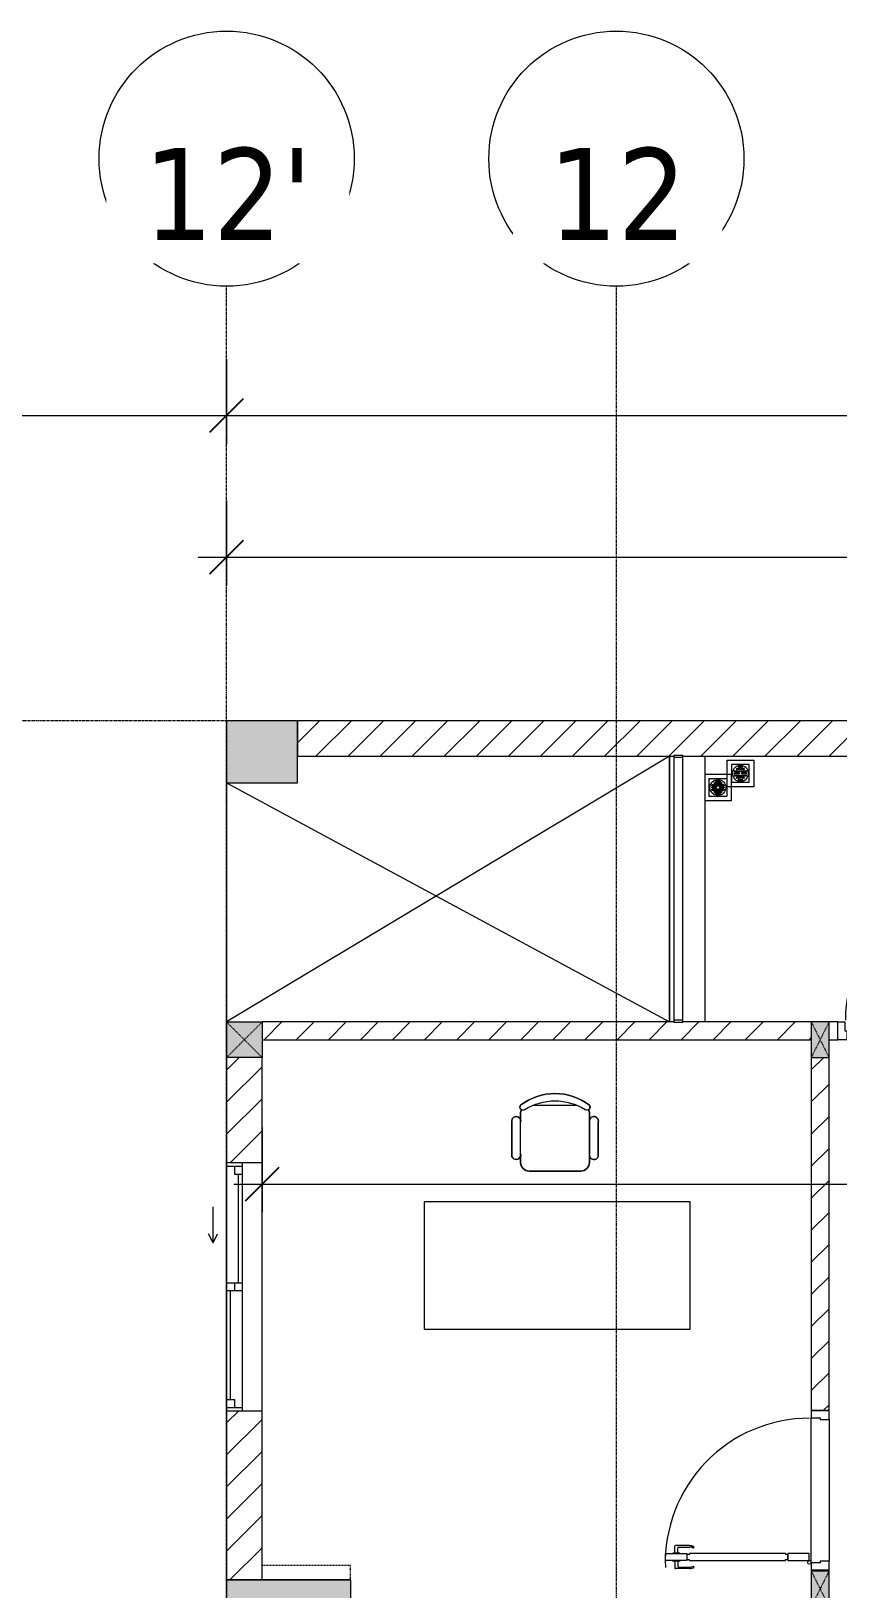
# Model space of a CAD drawing. Header units: millimetres. Extents: x 1591 to 240306, y -15958 to 82755.
# Drawn here: x 115850 to 120404, y 73337 to 82130 of the extents above; entities that cross this region are included whole.
import ezdxf

# ---------------------------------------------------------------- set-up
doc = ezdxf.new("R2010")
doc.units = ezdxf.units.MM
for name, pattern in [('Dash', [6, 3, -3]), ('Dash 1_8_', [6.35, 3.175, -3.175]), ('Grid Line', [22.225, 12.7, -3.175, 3.175, -3.175])]:
    doc.linetypes.add(name, pattern=pattern)
for name, color, linetype, lineweight in [('0-1', 7, 'Continuous', 5), ('A-ANNO-DIMS', 211, 'Continuous', 9), ('A-ANNO-DIMS-160', 211, 'Continuous', 9), ('A-AREA', 32, 'Dash 1_8_', 9), ('A-DETL-GENF-1', 9, 'Continuous', 9), ('A-DETL-THIN-2', 151, 'Continuous', 9), ('A-DOOR-1', 254, 'Continuous', 9), ('A-DOOR-2', 9, 'Continuous', 9), ('A-FLOR-1', 250, 'Continuous', 9), ('A-FLOR-2', 9, 'Continuous', 9), ('A-FLOR-HRAL-1', 254, 'Continuous', 9), ('A-FLOR-HRAL-2', 9, 'Continuous', 9), ('A-GLAZ', 151, 'Continuous', 9), ('A-WALL-1', 253, 'Continuous', 18), ('A-WALL-2', 9, 'Continuous', 9), ('A-WALL-3', 113, 'Continuous', 18), ('A-WALL-PATT-1', 10, 'Continuous', 9), ('A-WALL-PATT-2', 111, 'Continuous', 9), ('G-IMPT-3', 8, 'Continuous', 9), ('I-FURN', 30, 'Continuous', 9), ('I-FURN-1', 254, 'Continuous', 9), ('M-EQPM', 50, 'Continuous', 9), ('M-EQPM-1', 254, 'Continuous', 9), ('S-COLS', 52, 'Continuous', 9), ('S-COLS-1', 52, 'Continuous', 5), ('S-COLS-2', 7, 'Continuous', 18), ('S-COLS-3', 254, 'Continuous', 9), ('S-COLS-4', 253, 'Continuous', 18), ('S-COLS-5', 52, 'Continuous', 18), ('S-COLS-HDLN', 52, 'Dash', 9), ('S-COLS-HDLN-1', 9, 'Dash', 9), ('S-GRID-1', 1, 'Grid Line', 9), ('S-GRID-IDEN', 1, 'Continuous', 9)]:
    doc.layers.add(name, color=color, linetype=linetype, lineweight=lineweight)
doc.styles.add('Tahoma_B', font='tahomabd_0.ttf', dxfattribs={"height": 520})
doc.styles.add('UTM Avo', font='UTM Avo.ttf', dxfattribs={"width": 0.9, "height": 400})
doc.dimstyles.new('1_Dim_chi_tiet_2_5', dxfattribs={"dimscale": 304.8, "dimtxt": 399.720379, "dimasz": 0.629921, "dimexe": 0.524934, "dimexo": 0.0625, "dimgap": 0.052493, "dimtad": 1, "dimdec": 0, "dimrnd": 5, "dimzin": 0, "dimdsep": 46, "dimtxsty": 'UTM Avo', "dimblk1": 'OBLIQUE', "dimblk2": 'OBLIQUE', "dimsah": 1, "dimcen": 0.09, "dimdle": 0.524934, "dimazin": 0, "dimtfac": 1, "dimtdec": 4, "dimtix": 1, "dimtmove": 0, "dimatfit": 3, "dimfxl": 1.049869, "dimfxlon": 1, "dimtvp": 1, "dimtolj": 1, "dimtzin": 0, "dimarcsym": 2})
doc.dimstyles.new('1_Dim_chi_tiet_2_5_1', dxfattribs={"dimscale": 304.8, "dimtxt": 399.720379, "dimasz": 0.629921, "dimexe": 0.524934, "dimexo": 0.0625, "dimgap": 0.052493, "dimtad": 1, "dimdec": 0, "dimrnd": 5, "dimzin": 0, "dimdsep": 46, "dimtxsty": 'UTM Avo', "dimblk1": 'OBLIQUE', "dimblk2": 'OBLIQUE', "dimsah": 1, "dimcen": 0.09, "dimdle": 0.524934, "dimazin": 0, "dimtfac": 1, "dimtdec": 4, "dimtix": 1, "dimtmove": 0, "dimatfit": 3, "dimfxl": 1.049869, "dimfxlon": 1, "dimtvp": 1, "dimtolj": 1, "dimtzin": 0, "dimarcsym": 2})
pattern_1 = [(45, (0, 0), (-90.50967, 90.50967), [])]
pattern_2 = [(45, (11001.35, 0), (-90.50967, 90.50967), [])]

# ---------------------------------------------------------------- blocks, each defined once
blk = doc.blocks.new('NCV_TKTC_KET CAU_rvt-1-TKCS_MB TẦNG 3-4')
at = {"layer": 'S-COLS-1'}
for points in [[(106352.6, 77886.9), (106352.6, 78236.9), (105952.6, 78236.9), (105952.6, 77886.9), (106087.4, 77886.9)], [(106652.6, 73036.9), (106652.6, 73386.9), (105952.6, 73386.9), (105952.6, 73036.9), (105977.6, 73036.9), (105977.6, 73041.9), (106027.6, 73041.9), (106027.6, 73036.9), (106087.4, 73036.9)]]:
    blk.add_hatch(color=256, dxfattribs=at).paths.add_polyline_path(points)
at = {"layer": 'A-FLOR-1'}
for p, q in [((108452.4, 78036.9), (108452.4, 76536.9)), ((105952.4, 76536.9), (105952.4, 69961.9))]:
    blk.add_line(p, q, dxfattribs=at)
at = {"layer": 'S-COLS-2'}
for p, q in [((106352.6, 78236.9), (105952.6, 78236.9)), ((105952.6, 78236.9), (105952.6, 77886.9)), ((106352.6, 77886.9), (106352.6, 78236.9)), ((105952.6, 77886.9), (106352.6, 77886.9)), ((106652.6, 73386.9), (105952.6, 73386.9)), ((105952.6, 73386.9), (105952.6, 73036.9)), ((106652.6, 73036.9), (106652.6, 73386.9))]:
    blk.add_line(p, q, dxfattribs=at)
blk = doc.blocks.new('DOOR_CW_01 CANH MO-PANEL KINH - DIW_01-900x2200-CỬA GỖ VÂN LAMINATE-553393-TKCS_MB TẦNG 3-4')
at = {"layer": 'A-DETL-GENF-1'}
for p, q in [((-442, 737), (-442, 816.5)), ((-399, 820.5), (-438, 820.5)), ((-434, 799.5), (-434, 737)), ((-399, 803.5), (-430, 803.5)), ((-399, 831.8), (-397, 831.8)), ((-399, 792.2), (-399, 831.8)), ((-397, 792.2), (-399, 792.2)), ((-397, 872), (-357, 872)), ((-397, 752), (-397, 872)), ((-397, 792.2), (-397, 831.8)), ((-357, 872), (-357, 752)), ((-357, 792.2), (-357, 831.8)), ((-355, 831.8), (-357, 831.8)), ((-357, 792.2), (-355, 792.2)), ((-355, 792.2), (-355, 831.8)), ((-355, 820.5), (-316, 820.5)), ((-355, 803.5), (-324, 803.5)), ((-320, 799.5), (-320, 737)), ((-312, 737), (-312, 816.5)), ((-433.9, 711.2), (-427.3, 715.8)), ((-357, 752), (-397, 752)), ((-397, 738), (-391, 738)), ((-397, 738), (-397, 196)), ((-363, 752), (-391, 752)), ((-391, 752), (-391, 738)), ((-363, 738), (-363, 752)), ((-357, 738), (-363, 738)), ((-357, 196), (-357, 738)), ((-320.1, 711.2), (-326.7, 715.8)), ((-397, 196), (-391, 196)), ((-357, 182), (-397, 182)), ((-397, 182), (-397, 62)), ((-391, 196), (-391, 182)), ((-391, 182), (-363, 182)), ((-357, 196), (-363, 196)), ((-363, 182), (-363, 196)), ((-357, 62), (-357, 182)), ((-397, 62), (-357, 62))]:
    blk.add_line(p, q, dxfattribs=at)
blk.add_circle((-407, 60), 10, dxfattribs=at)
for centre, radius, start, end in [((-438, 816.5), 4, 90, 180), ((-407, 60), 814, 360, 92), ((-430, 799.5), 4, 90, 180), ((-324, 799.5), 4, 360, 90), ((-316, 816.5), 4, 0, 90), ((-397, 737), 45, 180, 215), ((-397, 737), 37, 180, 215), ((-357, 737), 37, 325, 0), ((-357, 737), 45, 325, 0)]:
    blk.add_arc(centre, radius, start, end, dxfattribs=at)
at = {"layer": 'A-DOOR-2'}
for p, q in [((-410, 50), (-450, 50)), ((-450, 50), (-450, -50)), ((-410, 0), (-410, 50)), ((-400, 0), (-410, 0)), ((-407, 50), (-382, 50)), ((-400, -50), (-400, 0)), ((410, 0), (400, 0)), ((400, 0), (400, -50)), ((450, 50), (410, 50)), ((410, 50), (410, 0)), ((450, -50), (450, 50)), ((-450, -50), (-400, -50)), ((400, -50), (450, -50))]:
    blk.add_line(p, q, dxfattribs=at)
blk = doc.blocks.new('BAN LV A - BAN LV A_dwg_ban hoc2-348006-TKCS_MB TẦNG 3-4')
at = {"layer": 'I-FURN'}
for p, q in [((-243, 354.4), (-243, 162)), ((-194.4, 388.8), (-194.4, 113.4)), ((145.8, 437.4), (-145.8, 437.4)), ((194.4, 113.4), (194.4, 388.8)), ((243.7, 162), (243.7, 354.4)), ((194.4, 351.4), (194.4, 150.8)), ((-120.5, 64.8), (120.5, 64.8))]:
    blk.add_line(p, q, dxfattribs=at)
at = {"layer": 'I-FURN', "flags": 128}
blk.add_lwpolyline([(-737.8, 610.5), (-737.8, 1330.5), (-154.9, 1330.5), (762.2, 1330.5), (762.2, 610.5)], close=True, dxfattribs=at)
at = {"layer": 'I-FURN'}
for centre, radius, start, end in [((-218.7, 347.3), 25.3, 343.7398, 163.7398), ((-145.8, 388.8), 48.6, 90, 180), ((145.8, 388.8), 48.6, 360, 90), ((219.4, 347.3), 25.3, 16.2602, 170.70537), ((-218.7, 154.9), 25.3, 163.7398, 16.2602), ((-180.2, 75.4), 17.8, 57.97259, 216.69006), ((-145.8, 113.4), 48.6, 180, 207.58444), ((0, 359.3), 318.2, 237.57575, 302.42425), ((180.2, 75.4), 17.8, 323.30994, 122.02741), ((145.8, 113.4), 48.6, 332.41556, 0), ((219.4, 154.9), 25.3, 189.29463, 16.2602), ((0, 324), 324, 233.1301, 306.8699)]:
    blk.add_arc(centre, radius, start, end, dxfattribs=at)
blk = doc.blocks.new('BAN LV A - BAN LV A_dwg-348005-TKCS_MB TẦNG 3-4')
at = {"extrusion": (0, 0, -1), "zscale": -1, "rotation": 180}
blk.add_blockref('BAN LV A - BAN LV A_dwg_ban hoc2-348006-TKCS_MB TẦNG 3-4', (-729, 1383.7), dxfattribs=at)
blk = doc.blocks.new('BAN LV A - BAN LV A-348231-TKCS_MB TẦNG 3-4')
at = {"layer": 'I-FURN-1'}
for p, q in [((534.6, 1270.3), (534.6, 1235.9)), ((923.4, 1232.9), (923.4, 1270.3)), ((486, 1221.7), (486, 1029.3)), ((972.7, 1029.3), (972.7, 1221.7)), ((534.6, 1029.3), (534.6, 994.9)), ((923.4, 994.9), (923.4, 1032.3)), ((583.2, 946.3), (874.8, 946.3)), ((1491.2, 773.2), (-8.8, 773.2)), ((-8.8, 773.2), (-8.8, 53.2)), ((1491.2, 53.2), (1491.2, 773.2)), ((-8.8, 53.2), (1491.2, 53.2))]:
    blk.add_line(p, q, dxfattribs=at)
for centre, radius, start, end in [((729, 1059.7), 324, 53.1301, 126.8699), ((510.3, 1228.8), 25.3, 16.2602, 196.2602), ((548.9, 1308.3), 17.8, 143.30994, 240.59603), ((583.2, 1270.3), 48.6, 152.41556, 180), ((909.2, 1308.3), 17.8, 299.40397, 36.69006), ((874.8, 1270.3), 48.6, 360, 27.58444), ((948.4, 1228.8), 25.3, 343.7398, 170.70537), ((510.3, 1036.4), 25.3, 196.2602, 343.7398), ((583.2, 994.9), 48.6, 180, 270), ((874.8, 994.9), 48.6, 270, 360), ((948.4, 1036.4), 25.3, 189.29463, 343.7398)]:
    blk.add_arc(centre, radius, start, end, dxfattribs=at)
blk.add_blockref('BAN LV A - BAN LV A_dwg-348005-TKCS_MB TẦNG 3-4', (0, 0))
blk = doc.blocks.new('THU NUOC - THU NUOC-455054-TKCS_MB TẦNG 3-4')
at = {"layer": 'M-EQPM-1'}
for p, q in [((-66.3, -70.6), (-66.3, 79.4)), ((-66.3, 79.4), (83.7, 79.4)), ((58.7, 54.4), (-41.3, 54.4)), ((-41.3, 54.4), (-41.3, -45.6)), ((-23.3, 19.6), (40.9, 19.6)), ((40.9, 13.6), (-23.3, 13.6)), ((-23.3, 7.2), (0.7, 7.2)), ((0.7, 1.2), (-23.3, 1.2)), ((-11, 32.1), (28.5, 32.1)), ((28.5, 26.1), (-11, 26.1)), ((-1.1, 44.5), (18.5, 44.5)), ((18.5, 38.5), (-1.1, 38.5)), ((0.7, 7.2), (0.7, 1.2)), ((16.7, 1.2), (16.7, 7.2)), ((16.7, 7.2), (40.9, 7.2)), ((40.9, 1.2), (16.7, 1.2)), ((58.7, -45.6), (58.7, 54.4)), ((83.7, 79.4), (83.7, -70.6)), ((83.7, -70.6), (-66.3, -70.6)), ((-41.3, -45.6), (58.7, -45.6)), ((-23.3, -4.8), (40.9, -4.8)), ((40.9, -10.8), (-23.3, -10.8)), ((-11, -17.3), (28.5, -17.3)), ((28.5, -23.3), (-11, -23.3)), ((-1.1, -29.6), (18.5, -29.6)), ((18.5, -35.6), (-1.1, -35.6))]:
    blk.add_line(p, q, dxfattribs=at)
for centre, radius, start, end in [((8.7, 4.4), 45, 0, 180), ((8.7, 4.4), 45, 360, 180), ((8.7, 4.4), 45, 180, 0), ((8.7, 4.4), 45, 180, 360), ((-23.3, 16.6), 3, 90, 270), ((-23.3, 4.2), 3, 90, 270), ((-11, 29.1), 3, 90, 270), ((-1.1, 41.5), 3, 90, 270), ((18.5, 41.5), 3, 270, 90), ((28.5, 29.1), 3, 270, 90), ((40.9, 16.6), 3, 270, 90), ((40.9, 4.2), 3, 270, 90), ((-23.3, -7.8), 3, 90, 270), ((-11, -20.3), 3, 90, 270), ((-1.1, -32.6), 3, 90, 270), ((18.5, -32.6), 3, 270, 90), ((28.5, -20.3), 3, 270, 90), ((40.9, -7.8), 3, 270, 90)]:
    blk.add_arc(centre, radius, start, end, dxfattribs=at)
blk = doc.blocks.new('Railing - 50 x 10mm-901205-TKCS_MB TẦNG 3-4')
at = {"layer": 'A-FLOR-HRAL-2'}
for p, q in [((25, 5), (-25, 5)), ((-25, 5), (-25, -5)), ((25, -5), (25, 5)), ((-25, -5), (25, -5))]:
    blk.add_line(p, q, dxfattribs=at)
blk = doc.blocks.new('Railing - Railing-942463-TKCS_MB TẦNG 3-4')
at = {"layer": 'A-FLOR-HRAL-2'}
for p, q in [((85569.1, 68771.2), (85569.1, 67285.8)), ((85619.1, 67285.8), (85619.1, 68771.2))]:
    blk.add_line(p, q, dxfattribs=at)
for p in [(85594.1, 68776.2), (85594.1, 67280.8)]:
    blk.add_blockref('Railing - 50 x 10mm-901205-TKCS_MB TẦNG 3-4', p)
blk = doc.blocks.new('G1_SOF - BO TRU - 100x200-745959-TKCS_MB TẦNG 3-4')
at = {"layer": 'S-COLS'}
blk.add_hatch(color=256, dxfattribs=at).paths.add_polyline_path([(-50, 100), (-50, -100), (50, -100), (50, 100)])
at = {"layer": 'S-COLS-4'}
for p, q in [((50, 100), (-50, 100)), ((-50, 100), (-50, -100)), ((50, -100), (50, 100)), ((-50, -100), (50, -100))]:
    blk.add_line(p, q, dxfattribs=at)
at = {"layer": 'S-COLS-HDLN-1'}
for p, q in [((50, 100), (-50, -100)), ((-50, 100), (50, -100))]:
    blk.add_line(p, q, dxfattribs=at)
blk = doc.blocks.new('DOOR_CW_01 CANH MO-PANEL KINH - DIG_01-900x2200-CỬA NHÔM KÍNH-901215-TKCS_MB TẦNG 3-4')
at = {"layer": 'A-DETL-GENF-1'}
for p, q in [((-397, -182), (-397, -62)), ((-397, -62), (-357, -62)), ((-357, -62), (-357, -182)), ((-357, -182), (-397, -182)), ((-397, -196), (-391, -196)), ((-397, -738), (-397, -196)), ((-391, -196), (-391, -182)), ((-391, -182), (-363, -182)), ((-363, -182), (-363, -196)), ((-357, -196), (-363, -196)), ((-357, -196), (-357, -738)), ((-442, -737), (-442, -816.5)), ((-434, -799.5), (-434, -737)), ((-433.9, -711.2), (-427.3, -715.8)), ((-397, -738), (-391, -738)), ((-357, -752), (-397, -752)), ((-397, -752), (-397, -872)), ((-391, -752), (-391, -738)), ((-363, -752), (-391, -752)), ((-357, -738), (-363, -738)), ((-363, -738), (-363, -752)), ((-357, -872), (-357, -752)), ((-320.1, -711.2), (-326.7, -715.8)), ((-320, -799.5), (-320, -737)), ((-312, -737), (-312, -816.5)), ((-399, -820.5), (-438, -820.5)), ((-399, -803.5), (-430, -803.5)), ((-399, -792.2), (-399, -831.8)), ((-397, -792.2), (-399, -792.2)), ((-399, -831.8), (-397, -831.8)), ((-397, -792.2), (-397, -831.8)), ((-397, -872), (-357, -872)), ((-357, -792.2), (-357, -831.8)), ((-357, -792.2), (-355, -792.2)), ((-355, -831.8), (-357, -831.8)), ((-355, -792.2), (-355, -831.8)), ((-355, -803.5), (-324, -803.5)), ((-355, -820.5), (-316, -820.5))]:
    blk.add_line(p, q, dxfattribs=at)
blk.add_circle((-407, -60), 10, dxfattribs=at)
for centre, radius, start, end in [((-407, -60), 814, 268, 0), ((-397, -737), 45, 145, 180), ((-397, -737), 37, 145, 180), ((-357, -737), 37, 0, 35), ((-357, -737), 45, 360, 35), ((-438, -816.5), 4, 180, 270), ((-430, -799.5), 4, 180, 270), ((-324, -799.5), 4, 270, 0), ((-316, -816.5), 4, 270, 0)]:
    blk.add_arc(centre, radius, start, end, dxfattribs=at)
at = {"layer": 'A-DOOR-2'}
for p, q in [((-450, -50), (-450, 50)), ((-450, 50), (-400, 50)), ((-400, 50), (-400, 0)), ((400, 0), (400, 50)), ((400, 50), (450, 50)), ((450, 50), (450, -50)), ((-410, -50), (-450, -50)), ((-410, 0), (-410, -50)), ((-400, 0), (-410, 0)), ((-407, -50), (-382, -50)), ((410, 0), (400, 0)), ((410, -50), (410, 0)), ((450, -50), (410, -50))]:
    blk.add_line(p, q, dxfattribs=at)
blk = doc.blocks.new('NCV_TKTC_TANG 3 - 4_rvt-2-TKCS_MB TẦNG 3-4')
at = {"layer": 'A-WALL-PATT-1'}
h = blk.add_hatch(dxfattribs=at)
h.set_pattern_fill('FP_1', color=256, style=0, pattern_type=2)
h.set_pattern_definition(pattern_1)
h.paths.add_polyline_path([(109252.6, 76436.9), (109252.6, 76536.9), (106152.6, 76536.9), (106152.6, 76436.9), (108505.5, 76436.9)])
h = blk.add_hatch(dxfattribs=at)
h.set_pattern_fill('FP_1', color=256, style=0, pattern_type=2)
h.set_pattern_definition(pattern_1)
h.paths.add_polyline_path([(110302.6, 76436.9), (110352.6, 76436.9), (110352.6, 76536.9), (110302.6, 76536.9), (110302.6, 76526.1)])
h.paths.add_polyline_path([(109352.6, 76436.9), (109402.6, 76436.9), (109402.6, 76536.9), (109352.6, 76536.9), (109352.6, 76526.1)])
h = blk.add_hatch(dxfattribs=at)
h.set_pattern_fill('FP_1', color=256, style=0, pattern_type=2)
h.set_pattern_definition(pattern_1)
h.paths.add_polyline_path([(109311.5, 73436.9), (109352.6, 73436.9), (109352.6, 73443.1), (109252.6, 73443.1), (109252.6, 73436.9)])
h.paths.add_polyline_path([(109311.5, 74343.1), (109352.6, 74343.1), (109352.6, 76336.9), (109252.6, 76336.9), (109252.6, 74343.1)])
at = {"layer": 'A-FLOR-2'}
for p, q in [((109252.6, 73483.1), (109252.6, 74303.1)), ((109352.6, 74293.1), (109352.6, 73493.1)), ((106152.6, 73386.9), (106652.6, 73386.9))]:
    blk.add_line(p, q, dxfattribs=at)
at = {"layer": 'A-WALL-1'}
for p, q in [((108477.6, 76536.9), (106152.6, 76536.9)), ((109252.6, 76536.9), (108527.6, 76536.9)), ((109402.6, 76536.9), (109352.6, 76536.9)), ((109402.6, 76436.9), (109402.6, 76536.9)), ((106152.6, 76436.9), (109252.6, 76436.9)), ((109352.6, 76436.9), (109402.6, 76436.9)), ((109252.6, 76336.9), (109252.6, 74343.1)), ((109352.6, 74343.1), (109352.6, 76336.9)), ((109252.6, 74343.1), (109352.6, 74343.1)), ((109252.6, 73443.1), (109252.6, 73436.9)), ((109352.6, 73443.1), (109252.6, 73443.1)), ((109352.6, 73436.9), (109352.6, 73443.1))]:
    blk.add_line(p, q, dxfattribs=at)
at = {"layer": 'A-WALL-2'}
for p, q in [((108452.6, 76536.9), (108452.6, 78036.9)), ((108652.6, 78036.9), (108652.6, 76536.9)), ((109252.6, 73483.1), (109252.6, 74303.1)), ((109352.6, 74293.1), (109352.6, 73493.1))]:
    blk.add_line(p, q, dxfattribs=at)
at = {"layer": 'A-DOOR-1'}
for name, p, rotation in [('DOOR_CW_01 CANH MO-PANEL KINH - DIG_01-900x2200-CỬA NHÔM KÍNH-901215-TKCS_MB TẦNG 3-4', (109852.6, 76486.9), 180), ('DOOR_CW_01 CANH MO-PANEL KINH - DIW_01-900x2200-CỬA GỖ VÂN LAMINATE-553393-TKCS_MB TẦNG 3-4', (109302.6, 73893.1), 89.9999999999992)]:
    blk.add_blockref(name, p, dxfattribs=dict(at, rotation=rotation))
at = {"layer": 'A-FLOR-HRAL-1'}
blk.add_blockref('Railing - Railing-942463-TKCS_MB TẦNG 3-4', (22908.5, 9260.7), dxfattribs=at)
at = {"layer": 'I-FURN-1'}
blk.add_blockref('BAN LV A - BAN LV A-348231-TKCS_MB TẦNG 3-4', (107076.9, 74749.2), dxfattribs=at)
at = {"layer": 'M-EQPM-1'}
blk.add_blockref('THU NUOC - THU NUOC-455054-TKCS_MB TẦNG 3-4', (108843.9, 77935.9), dxfattribs=at)
at = {"layer": 'S-COLS-3'}
for p in [(109302.6, 76436.9), (109302.6, 73336.9)]:
    blk.add_blockref('G1_SOF - BO TRU - 100x200-745959-TKCS_MB TẦNG 3-4', p, dxfattribs=at)
blk = doc.blocks.new('1_FAMILY RVT - W01-WxH 1400x1400xmm-389822-TKCS_MB TẦNG 3-4')
at = {"layer": 'A-GLAZ'}
for p, q in [((248.4, 172.39), (299.2, 197.79)), ((-700, 96.19), (-700, -103.81)), ((700, 96.19), (-700, 96.19)), ((-700, 96.19), (-636.5, 96.19)), ((-680.95, 96.19), (-680.95, 7.29)), ((-636.5, 96.19), (-22.225, 96.19)), ((-636.5, 96.19), (-636.5, 51.74)), ((-22.225, 7.29), (-22.225, 96.19)), ((-22.225, 96.19), (22.225, 96.19)), ((22.225, 96.19), (680.95, 96.19)), ((22.225, 96.19), (22.225, 7.29)), ((248.4, 172.39), (299.2, 146.99)), ((248.4, 172.39), (451.6, 172.39)), ((680.95, 96.19), (700, 96.19)), ((680.95, 96.19), (680.95, 7.29)), ((700, -103.81), (700, 96.19)), ((-700, 7.29), (-680.95, 7.29)), ((-636.5, 51.74), (-680.95, 51.74)), ((-680.95, 7.29), (-22.225, 7.29)), ((-636.5, 73.965), (-22.225, 73.965)), ((22.225, 51.74), (-22.225, 51.74)), ((-22.225, 7.29), (22.225, 7.29)), ((22.225, 29.515), (636.5, 29.515)), ((22.225, 7.29), (636.5, 7.29)), ((636.5, 51.74), (636.5, 7.29)), ((680.95, 51.74), (636.5, 51.74)), ((636.5, 7.29), (700, 7.29)), ((-700, -103.81), (700, -103.81))]:
    blk.add_line(p, q, dxfattribs=at)
blk = doc.blocks.new('G1_SOF - BO TRU - 200x200-3054294-TKCS_MB TẦNG 3-4')
at = {"layer": 'S-COLS'}
blk.add_hatch(color=256, dxfattribs=at).paths.add_polyline_path([(100, 100), (-100, 100), (-100, -100), (100, -100)])
at = {"layer": 'S-COLS-5'}
for p, q in [((-100, 100), (100, 100)), ((-100, -100), (-100, 100)), ((100, 100), (100, -100)), ((100, -100), (-100, -100))]:
    blk.add_line(p, q, dxfattribs=at)
at = {"layer": 'S-COLS-HDLN'}
for p, q in [((100, -100), (-100, 100)), ((-100, -100), (100, 100))]:
    blk.add_line(p, q, dxfattribs=at)
blk = doc.blocks.new('TKTC_XREF_251221_MB TANG 2-7 - TKTC_XREF_260130_MB TANG 2-5_dwg_THU NUOC - THU NUOC-444531-TKCS_MB TẦNG 1-V71-TKCS_MB TẦNG 3-4')
at = {"layer": 'G-IMPT-3'}
for p, q in [((-23.3, 10.8), (40.9, 10.8)), ((40.9, 4.8), (-23.3, 4.8)), ((-11, 23.3), (28.5, 23.3)), ((28.5, 17.3), (-11, 17.3)), ((-1.1, 35.6), (18.5, 35.6)), ((18.5, 29.6), (-1.1, 29.6)), ((-23.3, -13.6), (40.9, -13.6)), ((40.9, -19.6), (-23.3, -19.6)), ((-11, -26.1), (28.5, -26.1)), ((28.5, -32.1), (-11, -32.1)), ((-1.1, -38.5), (18.5, -38.5)), ((18.5, -44.5), (-1.1, -44.5))]:
    blk.add_line(p, q, dxfattribs=at)
at = {"layer": 'G-IMPT-3', "flags": 128}
for points in [[(82, 70.6), (-66.3, 70.6), (-66.3, -79.4), (82, -79.4)], [(-23.3, -1.2), (0.7, -1.2), (0.7, -7.2), (-23.3, -7.2)], [(40.9, -7.2), (16.7, -7.2), (16.7, -1.2), (40.9, -1.2)]]:
    blk.add_lwpolyline(points, dxfattribs=at)
blk.add_lwpolyline([(58.7, -54.4), (58.7, 45.6), (-41.3, 45.6), (-41.3, -54.4)], close=True, dxfattribs=at)
at = {"layer": 'G-IMPT-3'}
for centre, radius, start, end in [((8.7, -4.4), 45, 360, 180), ((8.7, -4.4), 45, 360, 180), ((-23.3, 7.8), 3, 90, 270), ((-11, 20.3), 3, 90, 270), ((-1.1, 32.6), 3, 90, 270), ((18.5, 32.6), 3, 270, 90), ((28.5, 20.3), 3, 270, 90), ((40.9, 7.8), 3, 270, 90), ((8.7, -4.4), 45, 180, 360), ((8.7, -4.4), 45, 180, 360), ((-23.3, -4.2), 3, 90, 270), ((-23.3, -16.6), 3, 90, 270), ((-11, -29.1), 3, 90, 270), ((-1.1, -41.5), 3, 90, 270), ((18.5, -41.5), 3, 270, 90), ((28.5, -29.1), 3, 270, 90), ((40.9, -4.2), 3, 270, 90), ((40.9, -16.6), 3, 270, 90)]:
    blk.add_arc(centre, radius, start, end, dxfattribs=at)
blk = doc.blocks.new('TKTC_XREF_251221_MB TANG 2-7 - TKTC_XREF_251221_MB TANG 2-7-2039446-TKCS_MB TẦNG 3-4')
at = {"layer": 'M-EQPM'}
blk.add_line((72300, 60650), (72300, 59300), dxfattribs=at)
at = {"extrusion": (0, 0, -1), "zscale": -1}
blk.add_blockref('TKTC_XREF_251221_MB TANG 2-7 - TKTC_XREF_260130_MB TANG 2-5_dwg_THU NUOC - THU NUOC-444531-TKCS_MB TẦNG 1-V71-TKCS_MB TẦNG 3-4', (-75082, 60628.2), dxfattribs=at)
blk = doc.blocks.new('Grid - M_Grid Head - Circle-353313-TKCS_MB TẦNG 3-4')
at = {"layer": 'S-GRID-IDEN'}
blk.add_circle((0, 0), 4.5, dxfattribs=at)
blk = doc.blocks.new('DIMBLOCK26-TKCS_MB TẦNG 3-4')
at = {"layer": 'A-ANNO-DIMS-160'}
for p, q in [((65953.9, 80280.4), (65953.9, 79800.4)), ((65953.9, 79960.4), (65953.9, 80280.4)), ((116953.9, 80280.4), (116953.9, 79800.4)), ((116953.9, 79960.4), (116953.9, 80280.4)), ((65793.9, 79960.4), (117113.9, 79960.4))]:
    blk.add_line(p, q, dxfattribs=at)
at = {"layer": 'A-ANNO-DIMS-160', "lineweight": 25}
for p, q in [((65953.9, 79960.4), (66049.9, 80056.4)), ((116953.9, 79960.4), (117049.9, 80056.4)), ((65953.9, 79960.4), (65857.9, 79864.4)), ((116953.9, 79960.4), (116857.9, 79864.4))]:
    blk.add_line(p, q, dxfattribs=at)
at = {"layer": 'A-ANNO-DIMS-160', "color": 0, "insert": (90769.2, 80480), "char_height": 400, "width": 1643.295, "attachment_point": 1, "line_spacing_factor": 1.110334, "style": 'UTM Avo'}
blk.add_mtext('51000', dxfattribs=at)
blk = doc.blocks.new('_Oblique')
at = {"color": 0, "linetype": 'ByBlock', "lineweight": -2}
blk.add_line((-0.5, -0.5), (0.5, 0.5), dxfattribs=at)
blk = doc.blocks.new('DIMBLOCK27-TKCS_MB TẦNG 3-4')
at = {"layer": 'A-ANNO-DIMS-160'}
for p, q in [((116953.9, 80280.4), (116953.9, 79800.4)), ((116953.9, 79960.4), (116953.9, 80280.4)), ((138253.9, 80280.4), (138253.9, 79800.4)), ((138253.9, 79960.4), (138253.9, 80280.4)), ((116793.9, 79960.4), (138413.9, 79960.4))]:
    blk.add_line(p, q, dxfattribs=at)
at = {"layer": 'A-ANNO-DIMS-160', "lineweight": 25}
for p, q in [((116953.9, 79960.4), (117049.9, 80056.4)), ((138253.9, 79960.4), (138349.9, 80056.4)), ((116953.9, 79960.4), (116857.9, 79864.4)), ((138253.9, 79960.4), (138157.9, 79864.4))]:
    blk.add_line(p, q, dxfattribs=at)
at = {"layer": 'A-ANNO-DIMS-160', "color": 0, "insert": (126919.2, 80480), "char_height": 400, "width": 1643.295, "attachment_point": 1, "line_spacing_factor": 1.110334, "style": 'UTM Avo'}
blk.add_mtext('21300', dxfattribs=at)
blk = doc.blocks.new('DIMBLOCK28-TKCS_MB TẦNG 3-4')
at = {"layer": 'A-ANNO-DIMS-160'}
for p, q in [((116953.9, 79480.4), (116953.9, 79000.4)), ((116953.9, 79160.4), (116953.9, 79480.4)), ((125953.9, 79480.4), (125953.9, 79000.4)), ((125953.9, 79160.4), (125953.9, 79480.4)), ((116793.9, 79160.4), (125953.9, 79160.4))]:
    blk.add_line(p, q, dxfattribs=at)
at = {"layer": 'A-ANNO-DIMS-160', "lineweight": 25}
for p, q in [((116953.9, 79160.4), (117049.9, 79256.4)), ((125953.9, 79160.4), (126049.9, 79256.4)), ((116953.9, 79160.4), (116857.9, 79064.4)), ((125953.9, 79160.4), (125857.9, 79064.4))]:
    blk.add_line(p, q, dxfattribs=at)
at = {"layer": 'A-ANNO-DIMS-160', "color": 0, "insert": (120906.1, 79680), "char_height": 400, "width": 1314.636, "attachment_point": 1, "line_spacing_factor": 1.110334, "style": 'UTM Avo'}
blk.add_mtext('9000', dxfattribs=at)
blk = doc.blocks.new('DIMBLOCK411-TKCS_MB TẦNG 3-4')
at = {"layer": 'A-ANNO-DIMS-160'}
for p, q in [((117153.9, 75941.8), (117153.9, 75461.8)), ((117153.9, 75621.8), (117153.9, 75941.8)), ((125753.9, 75941.8), (125753.9, 75461.8)), ((125753.9, 75621.8), (125753.9, 75941.8)), ((116993.9, 75621.8), (125913.9, 75621.8))]:
    blk.add_line(p, q, dxfattribs=at)
at = {"layer": 'A-ANNO-DIMS-160', "lineweight": 25}
for p, q in [((117153.9, 75621.8), (117249.9, 75717.8)), ((125753.9, 75621.8), (125849.9, 75717.8)), ((117153.9, 75621.8), (117057.9, 75525.8)), ((125753.9, 75621.8), (125657.9, 75525.8))]:
    blk.add_line(p, q, dxfattribs=at)
at = {"layer": 'A-ANNO-DIMS-160', "color": 0, "insert": (120906.1, 76141.4), "char_height": 400, "width": 1314.636, "attachment_point": 1, "line_spacing_factor": 1.110334, "style": 'UTM Avo'}
blk.add_mtext('8600', dxfattribs=at)

msp = doc.modelspace()

# ---------------------------------------------------------------- hatches: boundary and pattern name
at = {"layer": 'A-WALL-PATT-2'}
h = msp.add_hatch(dxfattribs=at)
h.set_pattern_fill('FP_1', color=256, style=0, pattern_type=2)
h.set_pattern_definition(pattern_2)
h.paths.add_polyline_path([(120312.8, 78036.9), (120753.8, 78036.9), (120753.8, 78236.9), (117353.9, 78236.9), (117353.9, 78036.9), (119478.9, 78036.9), (119478.9, 78041.9), (119528.9, 78041.9), (119528.9, 78036.9), (119909.8, 78036.9)])
h = msp.add_hatch(dxfattribs=at)
h.set_pattern_fill('FP_1', color=256, style=0, pattern_type=2)
h.set_pattern_definition(pattern_2)
h.paths.add_polyline_path([(116953.9, 73386.9), (117153.9, 73386.9), (117153.9, 74342.2), (116953.9, 74342.2)])
h.paths.add_polyline_path([(117153.9, 75742.2), (117153.9, 76336.9), (116953.9, 76336.9), (116953.9, 75742.2), (117088.8, 75742.2)])

# ---------------------------------------------------------------- linework, layer by layer
at = {"layer": 'A-AREA'}
for p, q in [((117653.9, 73468.4), (117153.9, 73468.4)), ((117653.9, 73386.9), (117653.9, 73468.4))]:
    msp.add_line(p, q, dxfattribs=at)
at = {"layer": 'A-DETL-THIN-2'}
for p, q in [((119453.9, 78036.9), (116953.9, 76536.9)), ((119453.9, 78036.9), (116953.9, 76536.9)), ((116953.9, 77886.9), (119453.9, 76536.9)), ((116953.9, 77886.9), (119453.9, 76536.9))]:
    msp.add_line(p, q, dxfattribs=at)
at = {"layer": 'A-WALL-3'}
for p, q in [((120753.8, 78236.9), (117353.9, 78236.9)), ((117353.9, 78236.9), (117353.9, 78036.9)), ((117353.9, 78036.9), (119478.9, 78036.9)), ((119528.9, 78036.9), (120753.8, 78036.9)), ((116953.9, 76336.9), (116953.9, 75742.2)), ((117153.9, 75742.2), (117153.9, 76336.9)), ((116953.9, 74342.2), (116953.9, 73386.9)), ((117153.9, 73386.9), (117153.9, 74342.2)), ((116953.9, 73386.9), (117153.9, 73386.9))]:
    msp.add_line(p, q, dxfattribs=at)
at = {"layer": 'S-GRID-1'}
for p, q in [((116953.9, 76690.4), (116953.9, 80690.4)), ((119153.9, 76690.4), (119153.9, 80690.4)), ((139245.7, 78236.9), (45492.6, 78236.9)), ((116953.9, 19175.3), (116953.9, 76690.4)), ((119153.9, 19175.3), (119153.9, 76690.4))]:
    msp.add_line(p, q, dxfattribs=at)

# ---------------------------------------------------------------- block references
at = {"layer": '0-1'}
for name in ['NCV_TKTC_KET CAU_rvt-1-TKCS_MB TẦNG 3-4', 'NCV_TKTC_TANG 3 - 4_rvt-2-TKCS_MB TẦNG 3-4']:
    msp.add_blockref(name, (11001.4, 0), dxfattribs=at)
at = {"layer": 'A-GLAZ', "rotation": 90}
msp.add_blockref('1_FAMILY RVT - W01-WxH 1400x1400xmm-389822-TKCS_MB TẦNG 3-4', (117050.1, 75042.2), dxfattribs=at)
at = {"layer": 'M-EQPM'}
msp.add_blockref('TKTC_XREF_251221_MB TANG 2-7 - TKTC_XREF_251221_MB TANG 2-7-2039446-TKCS_MB TẦNG 3-4', (44653.9, 17236.9), dxfattribs=at)
at = {"layer": 'S-COLS', "rotation": 180}
msp.add_blockref('G1_SOF - BO TRU - 200x200-3054294-TKCS_MB TẦNG 3-4', (117053.9, 76436.9), dxfattribs=at)
at = {"layer": 'S-GRID-IDEN', "xscale": 159.9999999999999, "yscale": 159.9999999999999, "zscale": 159.9999999999999}
for p in [(116953.9, 81410.4), (119153.9, 81410.4)]:
    msp.add_blockref('Grid - M_Grid Head - Circle-353313-TKCS_MB TẦNG 3-4', p, dxfattribs=at)

# ---------------------------------------------------------------- dimensions: what is measured, and where the dimension line sits
at = {"layer": 'A-ANNO-DIMS'}
for base, p1, p2, dimstyle, override, picture, middle in [((116953.9, 79960.4), (65953.9, 80280.4), (116953.9, 80280.4), '1_Dim_chi_tiet_2_5', {"dimpost": '<>', "dimfxl": 51000}, 'DIMBLOCK26-TKCS_MB TẦNG 3-4', (91453.9, 80183.4)), ((138253.9, 79960.4), (116953.9, 80280.4), (138253.9, 80280.4), '1_Dim_chi_tiet_2_5', {"dimpost": '<>', "dimfxl": 21300}, 'DIMBLOCK27-TKCS_MB TẦNG 3-4', (127603.9, 80183.4)), ((125953.9, 79160.4), (116953.9, 79480.4), (125953.9, 79480.4), '1_Dim_chi_tiet_2_5', {"dimpost": '<>', "dimfxl": 9000}, 'DIMBLOCK28-TKCS_MB TẦNG 3-4', (121453.9, 79383.4)), ((125753.9, 75621.8), (117153.9, 75941.8), (125753.9, 75941.8), '1_Dim_chi_tiet_2_5_1', {"dimpost": '<>', "dimfxl": 8600}, 'DIMBLOCK411-TKCS_MB TẦNG 3-4', (121453.9, 75844.8))]:
    dim = msp.add_linear_dim(base=base, p1=p1, p2=p2, dimstyle=dimstyle, override=override, dxfattribs=at)
    dim.commit()
    dim.dimension.update_dxf_attribs({"geometry": picture, "text_midpoint": middle})

# ---------------------------------------------------------------- next in the draw order: texts
at = {"layer": 'S-GRID-IDEN', "char_height": 520, "attachment_point": 5, "line_spacing_factor": 0.996129, "style": 'Tahoma_B', "bg_fill": 3, "box_fill_scale": 1.25, "bg_fill_color": 256, "bg_fill_true_color": 13158600, "bg_fill_transparency": 0}
for s, insert, width in [("\\pt2031.9988,4063.9976,6096.0016,8128.0004,10159.9992,12191.998,14224.002,16256.0008,18287.9996,20319.9984,22352.0024,24384.0012,26416,28447.9988,30479.9976,32512.0016,34544.0004,36575.9992,38607.998,40640.002,42672.0008,44703.9996,46735.9984,48768.0024,50800.0012,52832,54863.9988,56895.9976,58928.0016,60960.0004,62991.9992,65023.998;12'", (116960.6, 81210.6), 1112), ('\\pt2031.9988,4063.9976,6096.0016,8128.0004,10159.9992,12191.998,14224.002,16256.0008,18287.9996,20319.9984,22352.0024,24384.0012,26416,28447.9988,30479.9976,32512.0016,34544.0004,36575.9992,38607.998,40640.002,42672.0008,44703.9996,46735.9984,48768.0024,50800.0012,52832,54863.9988,56895.9976,58928.0016,60960.0004,62991.9992,65023.998;12', (119160.6, 81210.6), 921.6)]:
    msp.add_mtext(s, dxfattribs=dict(at, insert=insert, width=width))

doc.saveas('drawing.dxf')
